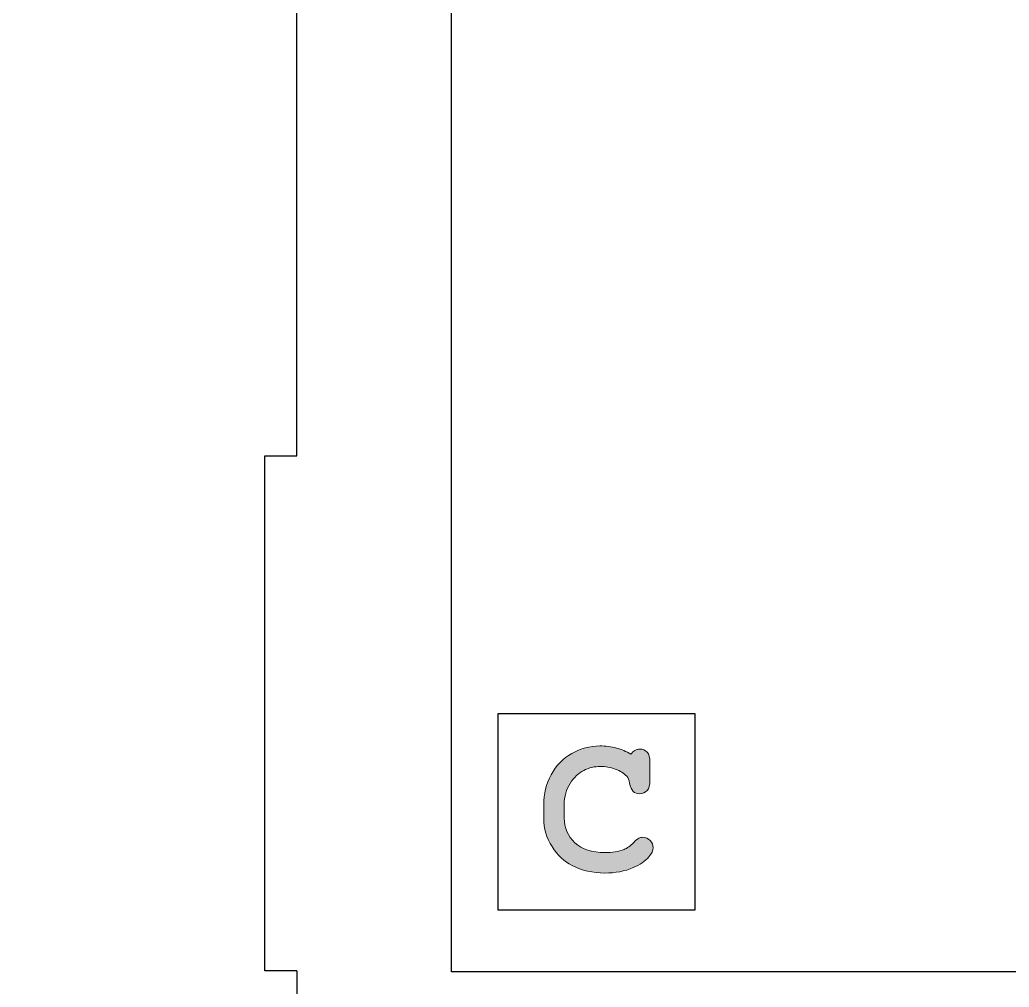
# Model space of a CAD drawing. Header units: millimetres. Extents: x 0 to 329, y 57 to 300.
# Drawn here: x 175.5 to 252.3, y 103.7 to 178.9 of the extents above; entities that cross this region are included whole.
import ezdxf

# ---------------------------------------------------------------- set-up
doc = ezdxf.new("R2010")
doc.units = ezdxf.units.MM
doc.header["$MEASUREMENT"] = 0
doc.layers.get('0').update_dxf_attribs({"lineweight": 0})

# ---------------------------------------------------------------- blocks, each defined once
blk = doc.blocks.new('Block_0')
at = {"color": 1, "lineweight": 25, "true_color": 0xff0000}
for points in [[(196.981, 104.999), (194.483, 104.999), (194.483, 145), (196.981, 145), (196.981, 220.001), (194.483, 220.001), (194.483, 259.999), (196.981, 259.999), (196.981, 297.499), (151.268, 297.499)], [(196.981, 104.999)]]:
    blk.add_lwpolyline(points, dxfattribs=at)

msp = doc.modelspace()

# ---------------------------------------------------------------- hatches: boundary and pattern name
at = {"true_color": 0x000000, "transparency": 33554687}
h = msp.add_hatch(color=18, dxfattribs=at)
h.dxf.hatch_style = 2
edge = h.paths.add_edge_path()
edge.add_spline(control_points=[(222.911, 121.827), (223.009, 121.962), (223.117, 122.062), (223.233, 122.13), (223.349, 122.197), (223.475, 122.23), (223.609, 122.23), (223.841, 122.23), (224.031, 122.15), (224.179, 121.99), (224.326, 121.83), (224.4, 121.558), (224.4, 121.176), (224.4, 121.176), (224.4, 119.827), (224.4, 119.827), (224.4, 119.445), (224.326, 119.172), (224.179, 119.009), (224.031, 118.847), (223.841, 118.765), (223.609, 118.765), (223.397, 118.765), (223.227, 118.825), (223.097, 118.944), (222.968, 119.062), (222.873, 119.285), (222.811, 119.61), (222.774, 119.827), (222.702, 119.995), (222.593, 120.114), (222.382, 120.346), (222.086, 120.533), (221.706, 120.672), (221.326, 120.812), (220.945, 120.882), (220.563, 120.882), (220.087, 120.882), (219.651, 120.778), (219.253, 120.571), (218.855, 120.365), (218.503, 120.029), (218.198, 119.564), (217.894, 119.099), (217.741, 118.546), (217.741, 117.905), (217.741, 117.905), (217.741, 116.874), (217.741, 116.874), (217.741, 116.109), (218.019, 115.471), (218.574, 114.959), (219.13, 114.448), (219.901, 114.192), (220.888, 114.192), (221.477, 114.192), (221.976, 114.272), (222.384, 114.432), (222.622, 114.525), (222.875, 114.709), (223.144, 114.982), (223.309, 115.148), (223.438, 115.255), (223.531, 115.304), (223.624, 115.354), (223.73, 115.378), (223.849, 115.378), (224.061, 115.378), (224.247, 115.298), (224.407, 115.138), (224.568, 114.977), (224.648, 114.789), (224.648, 114.572), (224.648, 114.355), (224.539, 114.122), (224.322, 113.874), (224.007, 113.512), (223.601, 113.228), (223.105, 113.022), (222.438, 112.742), (221.702, 112.603), (220.896, 112.603), (219.955, 112.603), (219.108, 112.797), (218.353, 113.184), (217.744, 113.494), (217.224, 113.984), (216.795, 114.653), (216.366, 115.323), (216.152, 116.053), (216.152, 116.843), (216.152, 116.843), (216.152, 117.92), (216.152, 117.92), (216.152, 118.747), (216.344, 119.519), (216.729, 120.234), (217.114, 120.95), (217.648, 121.502), (218.33, 121.889), (219.012, 122.277), (219.736, 122.471), (220.501, 122.471), (220.961, 122.471), (221.391, 122.418), (221.791, 122.312), (222.192, 122.206), (222.565, 122.044), (222.911, 121.827)], knot_values=[0, 0, 0, 0, 1, 1, 1, 2, 2, 2, 3, 3, 3, 4, 4, 4, 5, 5, 5, 6, 6, 6, 7, 7, 7, 8, 8, 8, 9, 9, 9, 10, 10, 10, 11, 11, 11, 12, 12, 12, 13, 13, 13, 14, 14, 14, 15, 15, 15, 16, 16, 16, 17, 17, 17, 18, 18, 18, 19, 19, 19, 20, 20, 20, 21, 21, 21, 22, 22, 22, 23, 23, 23, 24, 24, 24, 25, 25, 25, 26, 26, 26, 27, 27, 27, 28, 28, 28, 29, 29, 29, 30, 30, 30, 31, 31, 31, 32, 32, 32, 33, 33, 33, 34, 34, 34, 35, 35, 35, 36, 36, 36, 36], degree=3, periodic=0)

# ---------------------------------------------------------------- linework, layer by layer
at = {"color": 1, "lineweight": 25, "true_color": 0xff0000}
msp.add_lwpolyline([(196.981, 105.001), (196.981, 67.501), (237.373, 67.501), (237.373, 65.001), (277.523, 65.001), (277.523, 67.501), (329.109, 67.501), (329.109, 297.501), (277.523, 297.501), (277.523, 300.001), (237.373, 300.001), (237.373, 297.501), (230.732, 297.501), (230.732, 283.615), (196.981, 283.615)], dxfattribs=at)
msp.add_lwpolyline([(208.987, 104.943), (208.987, 260.058), (305.5, 260.058), (305.5, 104.943)], close=True, dxfattribs=at)
at = {"color": 18, "lineweight": 25, "true_color": 0x000000}
msp.add_lwpolyline([(227.89, 109.725), (212.616, 109.725), (212.616, 124.999), (227.89, 124.999)], close=True, dxfattribs=at)
msp.add_open_spline([(222.911, 121.827), (223.009, 121.962), (223.117, 122.062), (223.233, 122.13), (223.349, 122.197), (223.475, 122.23), (223.609, 122.23), (223.841, 122.23), (224.031, 122.15), (224.179, 121.99), (224.326, 121.83), (224.4, 121.558), (224.4, 121.176), (224.4, 121.176), (224.4, 119.827), (224.4, 119.827), (224.4, 119.445), (224.326, 119.172), (224.179, 119.009), (224.031, 118.847), (223.841, 118.765), (223.609, 118.765), (223.397, 118.765), (223.227, 118.825), (223.097, 118.944), (222.968, 119.062), (222.873, 119.285), (222.811, 119.61), (222.774, 119.827), (222.702, 119.995), (222.593, 120.114), (222.382, 120.346), (222.086, 120.533), (221.706, 120.672), (221.326, 120.812), (220.945, 120.882), (220.563, 120.882), (220.087, 120.882), (219.651, 120.778), (219.253, 120.571), (218.855, 120.365), (218.503, 120.029), (218.198, 119.564), (217.894, 119.099), (217.741, 118.546), (217.741, 117.905), (217.741, 117.905), (217.741, 116.874), (217.741, 116.874), (217.741, 116.109), (218.019, 115.471), (218.574, 114.959), (219.13, 114.448), (219.901, 114.192), (220.888, 114.192), (221.477, 114.192), (221.976, 114.272), (222.384, 114.432), (222.622, 114.525), (222.875, 114.709), (223.144, 114.982), (223.309, 115.148), (223.438, 115.255), (223.531, 115.304), (223.624, 115.354), (223.73, 115.378), (223.849, 115.378), (224.061, 115.378), (224.247, 115.298), (224.407, 115.138), (224.568, 114.977), (224.648, 114.789), (224.648, 114.572), (224.648, 114.355), (224.539, 114.122), (224.322, 113.874), (224.007, 113.512), (223.601, 113.228), (223.105, 113.022), (222.438, 112.742), (221.702, 112.603), (220.896, 112.603), (219.955, 112.603), (219.108, 112.797), (218.353, 113.184), (217.744, 113.494), (217.224, 113.984), (216.795, 114.653), (216.366, 115.323), (216.152, 116.053), (216.152, 116.843), (216.152, 116.843), (216.152, 117.92), (216.152, 117.92), (216.152, 118.747), (216.344, 119.519), (216.729, 120.234), (217.114, 120.95), (217.648, 121.502), (218.33, 121.889), (219.012, 122.277), (219.736, 122.471), (220.501, 122.471), (220.961, 122.471), (221.391, 122.418), (221.791, 122.312), (222.192, 122.206), (222.565, 122.044), (222.911, 121.827)], degree=3, knots=[0, 0, 0, 0, 1, 1, 1, 2, 2, 2, 3, 3, 3, 4, 4, 4, 5, 5, 5, 6, 6, 6, 7, 7, 7, 8, 8, 8, 9, 9, 9, 10, 10, 10, 11, 11, 11, 12, 12, 12, 13, 13, 13, 14, 14, 14, 15, 15, 15, 16, 16, 16, 17, 17, 17, 18, 18, 18, 19, 19, 19, 20, 20, 20, 21, 21, 21, 22, 22, 22, 23, 23, 23, 24, 24, 24, 25, 25, 25, 26, 26, 26, 27, 27, 27, 28, 28, 28, 29, 29, 29, 30, 30, 30, 31, 31, 31, 32, 32, 32, 33, 33, 33, 34, 34, 34, 35, 35, 35, 36, 36, 36, 36])

# ---------------------------------------------------------------- block references
msp.add_blockref('Block_0', (0, 0))

doc.saveas('drawing.dxf')
